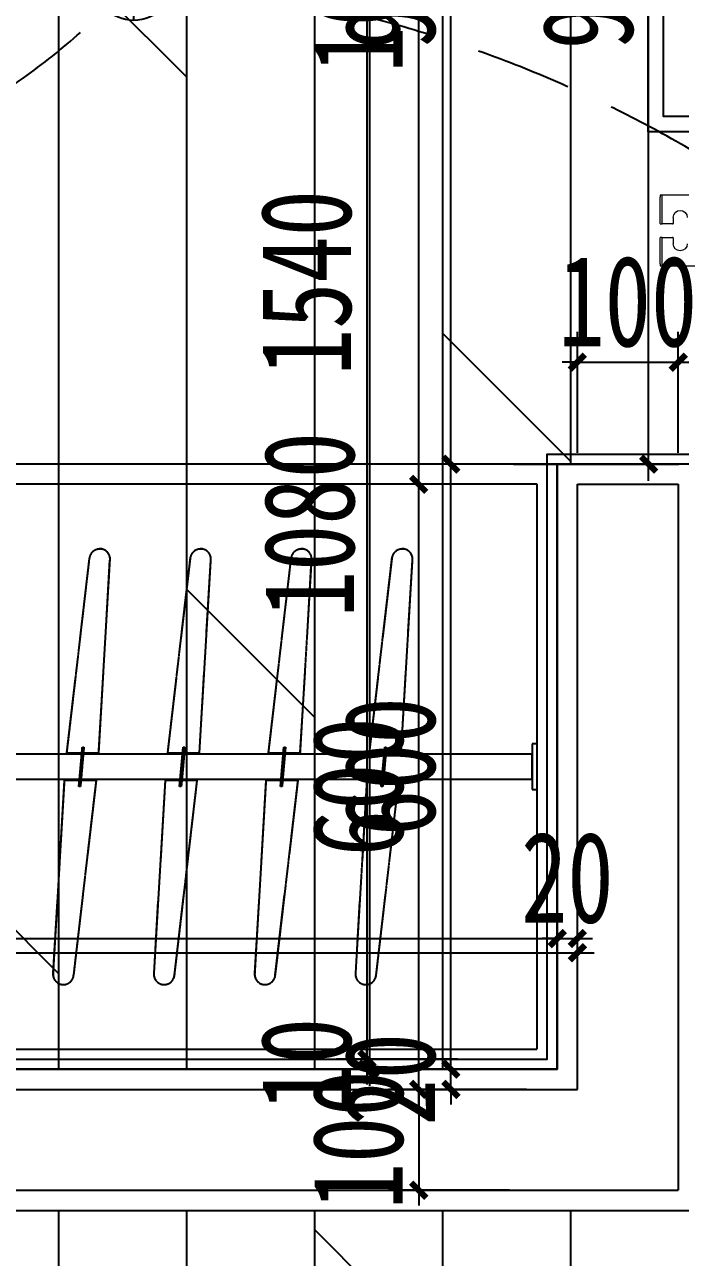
# Model space of a CAD drawing. Header units: millimetres. Extents: x -297 to 39764, y -29258 to 20315.
# Drawn here: x 8729 to 9380, y 6196 to 7418 of the extents above; entities that cross this region are included whole.
import ezdxf

# ---------------------------------------------------------------- set-up
doc = ezdxf.new("R2010")
doc.units = ezdxf.units.MM
for name, pattern in [('_DASH', [0.6, 0.4, -0.2]), ('DASH', [0.35, 0.25, -0.1]), ('HIDDEN', [9.525, 6.35, -3.175])]:
    doc.linetypes.add(name, pattern=pattern)
doc.layers.get('Defpoints').update_dxf_attribs({"color": 250})
for name, color, linetype in [('.-P平面尺寸', 30, 'DASH'), ('.P-墙体尺寸标注', 252, 'Continuous'), ('.P-家具虚线层', 250, 'Continuous'), ('.p-灯具连线', 6, 'Continuous'), ('.P-装饰轮廓', 180, 'Continuous'), ('.PC-天花尺寸标注', 252, 'Continuous'), ('.PC-天花灯具', 203, 'Continuous'), ('.PC-天花造型', 163, 'Continuous'), ('.PC-灯具尺寸标注', 252, 'Continuous'), ('.PF-地面轮廓细线', 75, 'Continuous'), ('.PF-活动家具', 141, 'Continuous'), ('.P完成面尺寸', 180, 'Continuous'), ('.ZT-空调.检修口', 52, 'Continuous'), ('A-Wall', 2, 'Continuous'), ('Y-移动家具', 141, 'Continuous')]:
    doc.layers.add(name, color=color, linetype=linetype)
doc.layers.add('ACS_DLJ_SNJ', color=9, linetype='Continuous', lineweight=0)
doc.styles.add('文字样式', font='', dxfattribs={"width": 0.75})
doc.styles.get('文字样式').set_extended_font_data('SimSun')
doc.dimstyles.new('西安1-40（内部尺寸）', dxfattribs={"dimscale": 30, "dimtxt": 3, "dimasz": 0.5, "dimexe": 1, "dimexo": 1, "dimgap": 0.5, "dimtad": 1, "dimdec": 0, "dimrnd": 5, "dimtxsty": '文字样式', "dimblk": 'ARCHTICK', "dimcen": 1, "dimdle": 0.55, "dimclrd": 252, "dimclre": 252, "dimclrt": 30, "dimadec": 0, "dimazin": 0, "dimtfac": 1, "dimtdec": 0, "dimtix": 1, "dimtmove": 2, "dimatfit": 3, "dimfxl": 5, "dimfxlon": 1, "dimarcsym": 0})

# ---------------------------------------------------------------- blocks, each defined once
blk = doc.blocks.new('yj')
at = {"layer": 'Y-移动家具', "color": 250, "linetype": 'DASH', "ltscale": 0.5}
for p, q in [((-7.1, 220.3), (-29.5, 27.5)), ((2.3, 27.5), (13.6, 218.5)), ((-29.5, 27.5), (-14.4, 27.5)), ((-17.3, -5.7), (-13.9, 33.2)), ((-12.4, 33.1), (-15.3, 0)), ((-15.3, 0), (-12.9, 27.5)), ((-13.9, 33.2), (-12.4, 33.1)), ((-12.9, 27.5), (2.3, 27.5)), ((-31.8, 0), (-43, -191.1)), ((-16.8, 0), (-31.8, 0)), ((-22.4, -192.9), (0, 0)), ((-15.3, 0), (-15.8, -5.9)), ((0, 0), (-15.3, 0)), ((-15.8, -5.9), (-17.3, -5.7))]:
    blk.add_line(p, q, dxfattribs=at)
for centre, radius, start, end in [((3.5, 219), 10.6, 86.6346, 173.3654), ((3.6, 219.6), 10.1, 353.3654, 86.6346), ((-32.7, -192), 10.3, 175, 355)]:
    blk.add_arc(centre, radius, start, end, dxfattribs=at)
blk = doc.blocks.new('*U50')
at = {"layer": 'Y-移动家具', "color": 250, "linetype": 'DASH', "ltscale": 0.5}
for p, q in [((2540, -277.5), (2535, -277.5)), ((2535, -277.5), (2535, -312.5)), ((2540, -322.5), (2540, -277.5)), ((2535, -287.5), (25, -287.5)), ((2535, -312.5), (2535, -287.5)), ((25, -312.5), (2535, -312.5)), ((2535, -312.5), (2535, -322.5)), ((2535, -322.5), (2540, -322.5))]:
    blk.add_line(p, q, dxfattribs=at)
at = {"layer": 'Y-移动家具', "linetype": 'DASH', "ltscale": 0.5}
blk.add_lwpolyline([(0, 0), (0, -600), (2560, -600), (2560, 0)], close=True, dxfattribs=at)
at = {"layer": 'Y-移动家具', "color": 250, "linetype": 'DASH', "ltscale": 0.5}
blk.add_lwpolyline([(20, -580), (2540, -580), (2540, -20), (20, -20)], close=True, dxfattribs=at)
for p in [(2102.9, -313.8), (2202.9, -313.8), (2302.9, -313.8), (2402.9, -313.8)]:
    blk.add_blockref('yj', p)
blk = doc.blocks.new('_ArchTick')
at = {"color": 0, "linetype": 'ByBlock', "const_width": 0.4}
blk.add_lwpolyline([(-0.5, -0.5), (0.5, 0.5)], dxfattribs=at)
blk = doc.blocks.new('*D131')
at = {"layer": '.-P平面尺寸', "color": 252, "linetype": 'ByBlock', "lineweight": -2, "transparency": 16777216}
for p, q in [((9348.2, 6966), (9348.2, 7959)), ((9214, 7942.5), (9378.2, 7942.5)), ((9214, 6982.5), (9378.2, 6982.5))]:
    blk.add_line(p, q, dxfattribs=at)
at = {"layer": 'Defpoints', "color": 0, "linetype": 'ByBlock', "transparency": 16777216}
for p in [(9184, 7942.5), (9348.2, 7942.5), (9184, 6982.5)]:
    blk.add_point(p, dxfattribs=at)
at = {"layer": '.-P平面尺寸', "color": 252, "linetype": 'ByBlock', "lineweight": -2, "transparency": 16777216, "xscale": 15, "yscale": 15, "zscale": 15}
for p, rotation in [((9348.2, 7942.5), 90), ((9348.2, 6982.5), 270)]:
    blk.add_blockref('_ArchTick', p, dxfattribs=dict(at, rotation=rotation))
at = {"layer": '.-P平面尺寸', "color": 30, "linetype": 'ByBlock', "transparency": 16777216, "insert": (9288.2, 7462.5), "char_height": 90, "attachment_point": 5, "rotation": 90, "style": '文字样式'}
blk.add_mtext('960', dxfattribs=at)
blk = doc.blocks.new('hyjyjjjjjjj')
at = {"layer": '.P-家具虚线层', "color": 250, "linetype": '_DASH', "ltscale": 200}
for p, q in [((29257.5, 6982.5, 0), (26697.5, 6982.5, 0)), ((29257.5, 6382.5, 0), (29257.5, 6982.5, 0)), ((29237.5, 6962.5, 0), (26717.5, 6962.5, 0)), ((29237.5, 6402.5, 0), (29237.5, 6962.5, 0)), ((28793.3, 6889, 0), (28770.9, 6696.3, 0)), ((28802.7, 6696.3, 0), (28813.9, 6887.2, 0)), ((28893.3, 6889, 0), (28870.9, 6696.3, 0)), ((28902.7, 6696.3, 0), (28913.9, 6887.2, 0)), ((28993.3, 6889, 0), (28970.9, 6696.3, 0)), ((29002.7, 6696.3, 0), (29013.9, 6887.2, 0)), ((29093.3, 6889, 0), (29070.9, 6696.3, 0)), ((29102.7, 6696.3, 0), (29113.9, 6887.2, 0)), ((28783, 6663, 0), (28786.5, 6702, 0)), ((28788, 6701.9, 0), (28785.1, 6668.8, 0)), ((28786.5, 6702, 0), (28788, 6701.9, 0)), ((28883, 6663, 0), (28886.5, 6702, 0)), ((28888, 6701.9, 0), (28885.1, 6668.8, 0)), ((28886.5, 6702, 0), (28888, 6701.9, 0)), ((28983, 6663, 0), (28986.5, 6702, 0)), ((28988, 6701.9, 0), (28985.1, 6668.8, 0)), ((28986.5, 6702, 0), (28988, 6701.9, 0)), ((29083, 6663, 0), (29086.5, 6702, 0)), ((29088, 6701.9, 0), (29085.1, 6668.8, 0)), ((29086.5, 6702, 0), (29088, 6701.9, 0)), ((29237.5, 6705, 0), (29232.5, 6705, 0)), ((29232.5, 6705, 0), (29232.5, 6670, 0)), ((29237.5, 6660, 0), (29237.5, 6705, 0)), ((29232.5, 6695, 0), (26722.5, 6695, 0)), ((28770.9, 6696.3, 0), (28785.9, 6696.3, 0)), ((28785.1, 6668.8, 0), (28787.5, 6696.3, 0)), ((28787.5, 6696.3, 0), (28802.7, 6696.3, 0)), ((28870.9, 6696.3, 0), (28885.9, 6696.3, 0)), ((28885.1, 6668.8, 0), (28887.5, 6696.3, 0)), ((28887.5, 6696.3, 0), (28902.7, 6696.3, 0)), ((28970.9, 6696.3, 0), (28985.9, 6696.3, 0)), ((28985.1, 6668.8, 0), (28987.5, 6696.3, 0)), ((28987.5, 6696.3, 0), (29002.7, 6696.3, 0)), ((29070.9, 6696.3, 0), (29085.9, 6696.3, 0)), ((29085.1, 6668.8, 0), (29087.5, 6696.3, 0)), ((29087.5, 6696.3, 0), (29102.7, 6696.3, 0)), ((29232.5, 6670, 0), (29232.5, 6695, 0)), ((26722.5, 6670, 0), (29232.5, 6670, 0)), ((28768.6, 6668.8, 0), (28757.3, 6477.6, 0)), ((28783.5, 6668.8, 0), (28768.6, 6668.8, 0)), ((28777.9, 6475.8, 0), (28800.4, 6668.8, 0)), ((28784.6, 6662.9, 0), (28783, 6663, 0)), ((28785.1, 6668.8, 0), (28784.6, 6662.9, 0)), ((28800.4, 6668.8, 0), (28785.1, 6668.8, 0)), ((28868.6, 6668.8, 0), (28857.3, 6477.6, 0)), ((28883.5, 6668.8, 0), (28868.6, 6668.8, 0)), ((28877.9, 6475.8, 0), (28900.4, 6668.8, 0)), ((28884.6, 6662.9, 0), (28883, 6663, 0)), ((28885.1, 6668.8, 0), (28884.6, 6662.9, 0)), ((28900.4, 6668.8, 0), (28885.1, 6668.8, 0)), ((28968.6, 6668.8, 0), (28957.3, 6477.6, 0)), ((28983.5, 6668.8, 0), (28968.6, 6668.8, 0)), ((28977.9, 6475.8, 0), (29000.4, 6668.8, 0)), ((28984.6, 6662.9, 0), (28983, 6663, 0)), ((28985.1, 6668.8, 0), (28984.6, 6662.9, 0)), ((29000.4, 6668.8, 0), (28985.1, 6668.8, 0)), ((29068.6, 6668.8, 0), (29057.3, 6477.6, 0)), ((29083.5, 6668.8, 0), (29068.6, 6668.8, 0)), ((29077.9, 6475.8, 0), (29100.4, 6668.8, 0)), ((29084.6, 6662.9, 0), (29083, 6663, 0)), ((29085.1, 6668.8, 0), (29084.6, 6662.9, 0)), ((29100.4, 6668.8, 0), (29085.1, 6668.8, 0)), ((29232.5, 6670, 0), (29232.5, 6660, 0)), ((29232.5, 6660, 0), (29237.5, 6660, 0)), ((26717.5, 6402.5, 0), (29237.5, 6402.5, 0)), ((26697.5, 6382.5, 0), (29257.5, 6382.5, 0))]:
    blk.add_line(p, q, dxfattribs=at)
for centre, radius, start, end in [((28803.9, 6887.8, 0), 10.6, 86.6346, 173.3654), ((28803.9, 6888.4, 0), 10.1, 353.3654, 86.6346), ((28903.9, 6887.8, 0), 10.6, 86.6346, 173.3654), ((28903.9, 6888.4, 0), 10.1, 353.3654, 86.6346), ((29003.9, 6887.8, 0), 10.6, 86.6346, 173.3654), ((29003.9, 6888.4, 0), 10.1, 353.3654, 86.6346), ((29103.9, 6887.8, 0), 10.6, 86.6346, 173.3654), ((29103.9, 6888.4, 0), 10.1, 353.3654, 86.6346), ((28767.6, 6476.7, 0), 10.3, 175, 355), ((28867.6, 6476.7, 0), 10.3, 175, 355), ((28967.6, 6476.7, 0), 10.3, 175, 355), ((29067.6, 6476.7, 0), 10.3, 175, 355)]:
    blk.add_arc(centre, radius, start, end, dxfattribs=at)
blk = doc.blocks.new('防眩光射灯')
h = blk.add_hatch(color=256)
h.dxf.hatch_style = 1
h.paths.add_polyline_path([(29.6, 0, 0.414214), (0, 29.6), (0, 0)])
h.paths.add_polyline_path([(0, 0), (-29.6, 0, 0.414214), (0, -29.6)])
for p, q in [((0, 40), (0, -60)), ((-60, 0), (60, 0))]:
    blk.add_line(p, q)
blk.add_lwpolyline([(0, 112, 0, 50, 0), (0, 87.2, 0, 0, 0), (0, 40, 0, 0, 0)], format="xyseb")
blk.add_circle((0, 0), 40)
at = {"color": 250}
blk.add_circle((0, 0), 29.6, dxfattribs=at)
blk = doc.blocks.new('*D396')
at = {"layer": '.P-墙体尺寸标注', "color": 252, "linetype": 'ByBlock', "lineweight": -2, "transparency": 16777216}
for p, q in [((6677.5, 6138), (6677.5, 6018)), ((9377.5, 6138), (9377.5, 6018)), ((6661, 6048), (9394, 6048))]:
    blk.add_line(p, q, dxfattribs=at)
at = {"layer": 'Defpoints', "color": 0, "linetype": 'ByBlock', "transparency": 16777216}
for p in [(6677.5, 6262.5, 0), (9377.5, 6262.5, 0), (9377.5, 6048)]:
    blk.add_point(p, dxfattribs=at)
at = {"layer": '.P-墙体尺寸标注', "color": 252, "linetype": 'ByBlock', "lineweight": -2, "transparency": 16777216, "xscale": 15, "yscale": 15, "zscale": 15, "rotation": 180}
blk.add_blockref('_ArchTick', (6677.5, 6048), dxfattribs=at)
at = {"layer": '.P-墙体尺寸标注', "color": 252, "linetype": 'ByBlock', "lineweight": -2, "transparency": 16777216, "xscale": 15, "yscale": 15, "zscale": 15}
blk.add_blockref('_ArchTick', (9377.5, 6048), dxfattribs=at)
at = {"layer": '.P-墙体尺寸标注', "color": 30, "linetype": 'ByBlock', "transparency": 16777216, "insert": (8027.5, 6108), "char_height": 90, "attachment_point": 5, "style": '文字样式'}
blk.add_mtext('2700', dxfattribs=at)
blk = doc.blocks.new('*D403')
at = {"layer": '.P-墙体尺寸标注', "color": 252, "linetype": 'ByBlock', "lineweight": -2, "transparency": 16777216}
for p, q in [((6677.5, 6408), (6677.5, 6528)), ((9277.5, 6408), (9277.5, 6528)), ((6661, 6498), (9294, 6498))]:
    blk.add_line(p, q, dxfattribs=at)
at = {"layer": 'Defpoints', "color": 0, "linetype": 'ByBlock', "transparency": 16777216}
for p in [(9277.5, 6498), (6677.5, 6362.5, 0), (9277.5, 6362.5, 0)]:
    blk.add_point(p, dxfattribs=at)
at = {"layer": '.P-墙体尺寸标注', "color": 252, "linetype": 'ByBlock', "lineweight": -2, "transparency": 16777216, "xscale": 15, "yscale": 15, "zscale": 15, "rotation": 180}
blk.add_blockref('_ArchTick', (6677.5, 6498), dxfattribs=at)
at = {"layer": '.P-墙体尺寸标注', "color": 252, "linetype": 'ByBlock', "lineweight": -2, "transparency": 16777216, "xscale": 15, "yscale": 15, "zscale": 15}
blk.add_blockref('_ArchTick', (9277.5, 6498), dxfattribs=at)
at = {"layer": '.P-墙体尺寸标注', "color": 30, "linetype": 'ByBlock', "transparency": 16777216, "insert": (7977.5, 6558), "char_height": 90, "attachment_point": 5, "style": '文字样式'}
blk.add_mtext('2600', dxfattribs=at)
blk = doc.blocks.new('*D404')
at = {"layer": '.P-墙体尺寸标注', "color": 252, "linetype": 'ByBlock', "lineweight": -2, "transparency": 16777216}
for p, q in [((9120.1, 6346), (9120.1, 6979)), ((9210.1, 6962.5), (9090.1, 6962.5)), ((9210.1, 6362.5), (9090.1, 6362.5))]:
    blk.add_line(p, q, dxfattribs=at)
at = {"layer": 'Defpoints', "color": 0, "linetype": 'ByBlock', "transparency": 16777216}
for p in [(9120.1, 6962.5), (9277.5, 6962.5, 0), (9277.5, 6362.5, 0)]:
    blk.add_point(p, dxfattribs=at)
at = {"layer": '.P-墙体尺寸标注', "color": 252, "linetype": 'ByBlock', "lineweight": -2, "transparency": 16777216, "xscale": 15, "yscale": 15, "zscale": 15}
for p, rotation in [((9120.1, 6962.5), 90), ((9120.1, 6362.5), 270)]:
    blk.add_blockref('_ArchTick', p, dxfattribs=dict(at, rotation=rotation))
at = {"layer": '.P-墙体尺寸标注', "color": 30, "linetype": 'ByBlock', "transparency": 16777216, "insert": (9060.1, 6662.5), "char_height": 90, "attachment_point": 5, "rotation": 90, "style": '文字样式'}
blk.add_mtext('600', dxfattribs=at)
blk = doc.blocks.new('*D405')
at = {"layer": '.P-墙体尺寸标注', "color": 252, "linetype": 'ByBlock', "lineweight": -2, "transparency": 16777216}
for p, q in [((9120.1, 6946), (9120.1, 7979)), ((9210.1, 7962.5), (9090.1, 7962.5)), ((9210.1, 6962.5), (9090.1, 6962.5))]:
    blk.add_line(p, q, dxfattribs=at)
at = {"layer": 'Defpoints', "color": 0, "linetype": 'ByBlock', "transparency": 16777216}
for p in [(9120.1, 7962.5), (9377.5, 7962.5, 0), (9277.5, 6962.5, 0)]:
    blk.add_point(p, dxfattribs=at)
at = {"layer": '.P-墙体尺寸标注', "color": 252, "linetype": 'ByBlock', "lineweight": -2, "transparency": 16777216, "xscale": 15, "yscale": 15, "zscale": 15}
for p, rotation in [((9120.1, 7962.5), 90), ((9120.1, 6962.5), 270)]:
    blk.add_blockref('_ArchTick', p, dxfattribs=dict(at, rotation=rotation))
at = {"layer": '.P-墙体尺寸标注', "color": 30, "linetype": 'ByBlock', "transparency": 16777216, "insert": (9060.1, 7462.5), "char_height": 90, "attachment_point": 5, "rotation": 90, "style": '文字样式'}
blk.add_mtext('1000', dxfattribs=at)
blk = doc.blocks.new('*D502')
at = {"layer": '.PC-灯具尺寸标注', "color": 252, "linetype": 'ByBlock', "lineweight": -2, "transparency": 16777216}
for p, q in [((9071.8, 6366), (9071.8, 7479)), ((9161.8, 7462.5), (9041.8, 7462.5)), ((9161.8, 6382.5), (9041.8, 6382.5))]:
    blk.add_line(p, q, dxfattribs=at)
at = {"layer": 'Defpoints', "color": 0, "linetype": 'ByBlock', "transparency": 16777216}
for p in [(9071.8, 7462.5), (9257.5, 7462.5, 0), (9257.5, 6382.5, 0)]:
    blk.add_point(p, dxfattribs=at)
at = {"layer": '.PC-灯具尺寸标注', "color": 252, "linetype": 'ByBlock', "lineweight": -2, "transparency": 16777216, "xscale": 15, "yscale": 15, "zscale": 15}
for p, rotation in [((9071.8, 7462.5), 90), ((9071.8, 6382.5), 270)]:
    blk.add_blockref('_ArchTick', p, dxfattribs=dict(at, rotation=rotation))
at = {"layer": '.PC-灯具尺寸标注', "color": 30, "linetype": 'ByBlock', "transparency": 16777216, "insert": (9011.8, 6922.5), "char_height": 90, "attachment_point": 5, "rotation": 90, "style": '文字样式'}
blk.add_mtext('1080', dxfattribs=at)
blk = doc.blocks.new('*D1083')
at = {"layer": '.P-墙体尺寸标注', "color": 252, "linetype": 'ByBlock', "lineweight": -2, "transparency": 16777216}
for p, q in [((9277.5, 6993.6), (9277.5, 7113.6)), ((9377.5, 6993.6), (9377.5, 7113.6)), ((9277.5, 7083.6), (9262.5, 7083.6)), ((9277.5, 7083.6), (9377.5, 7083.6)), ((9377.5, 7083.6), (9392.5, 7083.6))]:
    blk.add_line(p, q, dxfattribs=at)
at = {"layer": 'Defpoints', "color": 0, "linetype": 'ByBlock', "transparency": 16777216}
for p in [(9377.5, 7083.6), (9277.5, 6962.5, 0), (9377.5, 6962.5, 0)]:
    blk.add_point(p, dxfattribs=at)
at = {"layer": '.P-墙体尺寸标注', "color": 252, "linetype": 'ByBlock', "lineweight": -2, "transparency": 16777216, "xscale": 15, "yscale": 15, "zscale": 15}
blk.add_blockref('_ArchTick', (9277.5, 7083.6), dxfattribs=at)
at = {"layer": '.P-墙体尺寸标注', "color": 252, "linetype": 'ByBlock', "lineweight": -2, "transparency": 16777216, "xscale": 15, "yscale": 15, "zscale": 15, "rotation": 180}
blk.add_blockref('_ArchTick', (9377.5, 7083.6), dxfattribs=at)
at = {"layer": '.P-墙体尺寸标注', "color": 30, "linetype": 'ByBlock', "transparency": 16777216, "insert": (9327.5, 7143.6), "char_height": 90, "attachment_point": 5, "style": '文字样式'}
blk.add_mtext('100', dxfattribs=at)
blk = doc.blocks.new('*D1111')
at = {"layer": '.PC-天花尺寸标注', "color": 252, "linetype": 'ByBlock', "lineweight": -2, "transparency": 16777216}
for p, q in [((9068.7, 7949), (9068.7, 6376)), ((8978.7, 7932.5), (9098.7, 7932.5)), ((9158.7, 6392.5), (9038.7, 6392.5))]:
    blk.add_line(p, q, dxfattribs=at)
at = {"layer": 'Defpoints', "color": 0, "linetype": 'ByBlock', "transparency": 16777216}
for p in [(8457.5, 7932.5, 0), (9068.7, 6392.5), (9247.5, 6392.5, 0)]:
    blk.add_point(p, dxfattribs=at)
at = {"layer": '.PC-天花尺寸标注', "color": 252, "linetype": 'ByBlock', "lineweight": -2, "transparency": 16777216, "xscale": 15, "yscale": 15, "zscale": 15}
for p, rotation in [((9068.7, 7932.5), 90), ((9068.7, 6392.5), 270)]:
    blk.add_blockref('_ArchTick', p, dxfattribs=dict(at, rotation=rotation))
at = {"layer": '.PC-天花尺寸标注', "color": 30, "linetype": 'ByBlock', "transparency": 16777216, "insert": (9008.7, 7162.5), "char_height": 90, "attachment_point": 5, "rotation": 90, "style": '文字样式'}
blk.add_mtext('1540', dxfattribs=at)
blk = doc.blocks.new('*D1112')
at = {"layer": '.PC-天花尺寸标注', "color": 252, "linetype": 'ByBlock', "lineweight": -2, "transparency": 16777216}
for p, q in [((9068.7, 6392.5), (9068.7, 6407.5)), ((9158.7, 6392.5), (9038.7, 6392.5)), ((9158.7, 6382.5), (9038.7, 6382.5)), ((9068.7, 6392.5), (9068.7, 6382.5)), ((9068.7, 6382.5), (9068.7, 6367.5))]:
    blk.add_line(p, q, dxfattribs=at)
at = {"layer": 'Defpoints', "color": 0, "linetype": 'ByBlock', "transparency": 16777216}
for p in [(9068.7, 6382.5), (9247.5, 6392.5, 0), (9257.5, 6382.5, 0)]:
    blk.add_point(p, dxfattribs=at)
at = {"layer": '.PC-天花尺寸标注', "color": 252, "linetype": 'ByBlock', "lineweight": -2, "transparency": 16777216, "xscale": 15, "yscale": 15, "zscale": 15}
for p, rotation in [((9068.7, 6392.5), 270), ((9068.7, 6382.5), 90)]:
    blk.add_blockref('_ArchTick', p, dxfattribs=dict(at, rotation=rotation))
at = {"layer": '.PC-天花尺寸标注', "color": 30, "linetype": 'ByBlock', "transparency": 16777216, "insert": (9008.7, 6387.5), "char_height": 90, "attachment_point": 5, "rotation": 90, "style": '文字样式'}
blk.add_mtext('10', dxfattribs=at)
blk = doc.blocks.new('海龙工具_201804262317237')
at = {"layer": '.ZT-空调.检修口'}
blk.add_lwpolyline([(1050, 15), (50, 15), (50, 315), (1050, 315)], close=True, dxfattribs=at)
at = {"layer": '.ZT-空调.检修口', "color": 251}
blk.add_lwpolyline([(1035, 30), (65, 30), (65, 300), (1035, 300)], close=True, dxfattribs=at)
blk = doc.blocks.new('*D1137')
at = {"layer": '.P-墙体尺寸标注', "color": 252, "linetype": 'ByBlock', "lineweight": -2, "transparency": 16777216}
for p, q in [((9120.1, 6362.5), (9120.1, 6377.5)), ((9210.1, 6362.5), (9090.1, 6362.5)), ((9120.1, 6362.5), (9120.1, 6262.5)), ((9210.1, 6262.5), (9090.1, 6262.5)), ((9120.1, 6262.5), (9120.1, 6247.5))]:
    blk.add_line(p, q, dxfattribs=at)
at = {"layer": 'Defpoints', "color": 0, "linetype": 'ByBlock', "transparency": 16777216}
for p in [(9277.5, 6362.5, 0), (9120.1, 6262.5), (9277.5, 6262.5, 0)]:
    blk.add_point(p, dxfattribs=at)
at = {"layer": '.P-墙体尺寸标注', "color": 252, "linetype": 'ByBlock', "lineweight": -2, "transparency": 16777216, "xscale": 15, "yscale": 15, "zscale": 15}
for p, rotation in [((9120.1, 6362.5), 270), ((9120.1, 6262.5), 90)]:
    blk.add_blockref('_ArchTick', p, dxfattribs=dict(at, rotation=rotation))
at = {"layer": '.P-墙体尺寸标注', "color": 30, "linetype": 'ByBlock', "transparency": 16777216, "insert": (9060.1, 6312.5), "char_height": 90, "attachment_point": 5, "rotation": 90, "style": '文字样式'}
blk.add_mtext('100', dxfattribs=at)
blk = doc.blocks.new('*D1314')
at = {"layer": '.P完成面尺寸', "color": 252, "linetype": 'ByBlock', "lineweight": -2, "transparency": 16777216}
for p, q in [((6697.5, 6437.1), (6697.5, 6542.1)), ((9257.5, 6437.1), (9257.5, 6542.1)), ((6681, 6512.1), (9274, 6512.1))]:
    blk.add_line(p, q, dxfattribs=at)
at = {"layer": 'Defpoints', "color": 0, "linetype": 'ByBlock', "transparency": 16777216}
for p in [(9257.5, 6512.1), (6697.5, 6382.5, 0), (9257.5, 6382.5, 0)]:
    blk.add_point(p, dxfattribs=at)
at = {"layer": '.P完成面尺寸', "color": 252, "linetype": 'ByBlock', "lineweight": -2, "transparency": 16777216, "xscale": 15, "yscale": 15, "zscale": 15, "rotation": 180}
blk.add_blockref('_ArchTick', (6697.5, 6512.1), dxfattribs=at)
at = {"layer": '.P完成面尺寸', "color": 252, "linetype": 'ByBlock', "lineweight": -2, "transparency": 16777216, "xscale": 15, "yscale": 15, "zscale": 15}
blk.add_blockref('_ArchTick', (9257.5, 6512.1), dxfattribs=at)
at = {"layer": '.P完成面尺寸', "color": 30, "linetype": 'ByBlock', "transparency": 16777216, "insert": (7977.5, 6572.1), "char_height": 90, "attachment_point": 5, "style": '文字样式'}
blk.add_mtext('2560', dxfattribs=at)
blk = doc.blocks.new('*D1315')
at = {"layer": '.P完成面尺寸', "color": 252, "linetype": 'ByBlock', "lineweight": -2, "transparency": 16777216}
for p, q in [((9257.5, 6437.1), (9257.5, 6542.1)), ((9277.5, 6437.1), (9277.5, 6542.1)), ((9257.5, 6512.1), (9242.5, 6512.1)), ((9257.5, 6512.1), (9277.5, 6512.1)), ((9277.5, 6512.1), (9292.5, 6512.1))]:
    blk.add_line(p, q, dxfattribs=at)
at = {"layer": 'Defpoints', "color": 0, "linetype": 'ByBlock', "transparency": 16777216}
for p in [(9277.5, 6512.1), (9257.5, 6382.5, 0), (9277.5, 6362.5, 0)]:
    blk.add_point(p, dxfattribs=at)
at = {"layer": '.P完成面尺寸', "color": 252, "linetype": 'ByBlock', "lineweight": -2, "transparency": 16777216, "xscale": 15, "yscale": 15, "zscale": 15}
blk.add_blockref('_ArchTick', (9257.5, 6512.1), dxfattribs=at)
at = {"layer": '.P完成面尺寸', "color": 252, "linetype": 'ByBlock', "lineweight": -2, "transparency": 16777216, "xscale": 15, "yscale": 15, "zscale": 15, "rotation": 180}
blk.add_blockref('_ArchTick', (9277.5, 6512.1), dxfattribs=at)
at = {"layer": '.P完成面尺寸', "color": 30, "linetype": 'ByBlock', "transparency": 16777216, "insert": (9267.5, 6572.1), "char_height": 90, "attachment_point": 5, "style": '文字样式'}
blk.add_mtext('20', dxfattribs=at)
blk = doc.blocks.new('*D1316')
at = {"layer": '.P完成面尺寸', "color": 252, "linetype": 'ByBlock', "lineweight": -2, "transparency": 16777216}
for p, q in [((9152, 6382.5), (9152, 6397.5)), ((9227, 6382.5), (9122, 6382.5)), ((9152, 6362.5), (9152, 6382.5)), ((9227, 6362.5), (9122, 6362.5)), ((9152, 6362.5), (9152, 6347.5))]:
    blk.add_line(p, q, dxfattribs=at)
at = {"layer": 'Defpoints', "color": 0, "linetype": 'ByBlock', "transparency": 16777216}
for p in [(9152, 6382.5), (9257.5, 6382.5, 0), (9277.5, 6362.5, 0)]:
    blk.add_point(p, dxfattribs=at)
at = {"layer": '.P完成面尺寸', "color": 252, "linetype": 'ByBlock', "lineweight": -2, "transparency": 16777216, "xscale": 15, "yscale": 15, "zscale": 15}
for p, rotation in [((9152, 6382.5), 270), ((9152, 6362.5), 90)]:
    blk.add_blockref('_ArchTick', p, dxfattribs=dict(at, rotation=rotation))
at = {"layer": '.P完成面尺寸', "color": 30, "linetype": 'ByBlock', "transparency": 16777216, "insert": (9092, 6372.5), "char_height": 90, "attachment_point": 5, "rotation": 90, "style": '文字样式'}
blk.add_mtext('20', dxfattribs=at)
blk = doc.blocks.new('*D1317')
at = {"layer": '.P完成面尺寸', "color": 252, "linetype": 'ByBlock', "lineweight": -2, "transparency": 16777216}
for p, q in [((9152, 6366), (9152, 6999)), ((9227, 6982.5), (9122, 6982.5)), ((9227, 6382.5), (9122, 6382.5))]:
    blk.add_line(p, q, dxfattribs=at)
at = {"layer": 'Defpoints', "color": 0, "linetype": 'ByBlock', "transparency": 16777216}
for p in [(9152, 6982.5), (9257.5, 6982.5, 0), (9257.5, 6382.5, 0)]:
    blk.add_point(p, dxfattribs=at)
at = {"layer": '.P完成面尺寸', "color": 252, "linetype": 'ByBlock', "lineweight": -2, "transparency": 16777216, "xscale": 15, "yscale": 15, "zscale": 15}
for p, rotation in [((9152, 6982.5), 90), ((9152, 6382.5), 270)]:
    blk.add_blockref('_ArchTick', p, dxfattribs=dict(at, rotation=rotation))
at = {"layer": '.P完成面尺寸', "color": 30, "linetype": 'ByBlock', "transparency": 16777216, "insert": (9092, 6682.5), "char_height": 90, "attachment_point": 5, "rotation": 90, "style": '文字样式'}
blk.add_mtext('600', dxfattribs=at)
blk = doc.blocks.new('*D1318')
at = {"layer": '.P完成面尺寸', "color": 252, "linetype": 'ByBlock', "lineweight": -2, "transparency": 16777216}
for p, q in [((9152, 6966), (9152, 7959)), ((9227, 7942.5), (9122, 7942.5)), ((9227, 6982.5), (9122, 6982.5))]:
    blk.add_line(p, q, dxfattribs=at)
at = {"layer": 'Defpoints', "color": 0, "linetype": 'ByBlock', "transparency": 16777216}
for p in [(9152, 7942.5), (9397.5, 7942.5, 0), (9257.5, 6982.5, 0)]:
    blk.add_point(p, dxfattribs=at)
at = {"layer": '.P完成面尺寸', "color": 252, "linetype": 'ByBlock', "lineweight": -2, "transparency": 16777216, "xscale": 15, "yscale": 15, "zscale": 15}
for p, rotation in [((9152, 7942.5), 90), ((9152, 6982.5), 270)]:
    blk.add_blockref('_ArchTick', p, dxfattribs=dict(at, rotation=rotation))
at = {"layer": '.P完成面尺寸', "color": 30, "linetype": 'ByBlock', "transparency": 16777216, "insert": (9092, 7462.5), "char_height": 90, "attachment_point": 5, "rotation": 90, "style": '文字样式'}
blk.add_mtext('960', dxfattribs=at)
blk = doc.blocks.new('*D1320')
at = {"layer": '.P完成面尺寸', "color": 252, "linetype": 'ByBlock', "lineweight": -2, "transparency": 16777216}
for p, q in [((6697.5, 6200.3), (6697.5, 6095.3)), ((9397.5, 6200.3), (9397.5, 6095.3)), ((6681, 6125.3), (9414, 6125.3))]:
    blk.add_line(p, q, dxfattribs=at)
at = {"layer": 'Defpoints', "color": 0, "linetype": 'ByBlock', "transparency": 16777216}
for p in [(6697.5, 6242.5, 0), (9397.5, 6242.5, 0), (9397.5, 6125.3)]:
    blk.add_point(p, dxfattribs=at)
at = {"layer": '.P完成面尺寸', "color": 252, "linetype": 'ByBlock', "lineweight": -2, "transparency": 16777216, "xscale": 15, "yscale": 15, "zscale": 15, "rotation": 180}
blk.add_blockref('_ArchTick', (6697.5, 6125.3), dxfattribs=at)
at = {"layer": '.P完成面尺寸', "color": 252, "linetype": 'ByBlock', "lineweight": -2, "transparency": 16777216, "xscale": 15, "yscale": 15, "zscale": 15}
blk.add_blockref('_ArchTick', (9397.5, 6125.3), dxfattribs=at)
at = {"layer": '.P完成面尺寸', "color": 30, "linetype": 'ByBlock', "transparency": 16777216, "insert": (8047.5, 6185.3), "char_height": 90, "attachment_point": 5, "style": '文字样式'}
blk.add_mtext('2700', dxfattribs=at)
blk = doc.blocks.new('A$C26AB27A8')
at = {"color": 0, "linetype": 'Continuous'}
for p, q in [((2, 104.5), (0, 104.5)), ((0, 104.5), (0, 102.5)), ((0, 76.7), (0, 102.5)), ((2, 102.5), (2, 104.5)), ((2.5, 104.5), (2, 104.5)), ((2, 76.7), (2, 102.5)), ((38.4, 104.5), (2.5, 104.5)), ((0, 76.7), (0, 76.2)), ((0, 76.2), (2, 76.2)), ((2, 76.2), (2, 76.7)), ((2.5, 76.2), (2, 76.2)), ((12.5, 76.2), (2.5, 76.2)), ((13, 82.5), (13, 76.7)), ((2, 62.7), (0, 62.7)), ((0, 62.7), (0, 62.2)), ((0, 36.5), (0, 62.2)), ((2, 62.2), (2, 62.7)), ((2, 62.7), (2.5, 62.7)), ((2, 36.5), (2, 62.2)), ((2.5, 62.7), (12.5, 62.7)), ((13, 62.2), (13, 56.5)), ((0, 36.5), (0, 34.5)), ((0, 34.5), (2, 34.5)), ((2, 34.5), (2, 36.5)), ((2, 34.5), (2.5, 34.5)), ((2.5, 34.5), (38.4, 34.5))]:
    blk.add_line(p, q, dxfattribs=at)
at = {"color": 0, "linetype": 'Continuous', "extrusion": (0, 0, -1)}
for centre, start, end in [((-20, 82.5), 0, 180), ((-20, 56.5), 180, 0)]:
    blk.add_arc(centre, 7, start, end, dxfattribs=at)
at = {"color": 0, "linetype": 'Continuous'}
for centre, start, end in [((12.5, 76.7), 270, 0), ((12.5, 62.2), 0, 90)]:
    blk.add_arc(centre, 0.5, start, end, dxfattribs=at)
blk = doc.blocks.new('海龍01290000')
at = {"layer": 'ACS_DLJ_SNJ', "color": 250}
blk.add_blockref('A$C26AB27A8', (-3972.2, -8694, 0), dxfattribs=at)

msp = doc.modelspace()

# ---------------------------------------------------------------- hatches: boundary and pattern name
at = {"layer": '.PF-地面轮廓细线', "linetype": 'ByBlock'}
h = msp.add_hatch(dxfattribs=at)
h.set_pattern_fill('DOLMIT', color=250, scale=20, angle=90, style=0)
h.paths.add_polyline_path([(10357.5, 8172.5), (10332.5, 8172.5), (10322.5, 8172.5), (10322.5, 8195.5), (10350.5, 8252.7), (10350.5, 8250.5), (10357.5, 8250.5), (10357.5, 9074.5), (10353.2, 9082.5), (10344.2, 9082.5, 0.341384), (10327.5, 9129.5), (10327.5, 9152.5), (10357.5, 9152.5), (10357.5, 9242.5), (9397.5, 9242.5), (9397.5, 7942.5), (9257.5, 7942.5), (8457.5, 7942.5), (8457.5, 7917.5), (8457.5, 7907.5), (8434.5, 7907.5), (8377.3, 7935.5), (8377.5, 7935.5), (8377.5, 7942.5), (7667.5, 7942.5), (7667.5, 7929.2, 0.341384), (7620.5, 7912.5), (7597.5, 7912.5), (7597.5, 7942.5), (6697.5, 7942.5), (6697.5, 6382.5), (9257.5, 6382.5), (9257.5, 6982.5), (9397.5, 6982.5), (9397.5, 6242.5), (6697.5, 6242.5), (6697.5, 3132.5), (7587.5, 3132.5), (7587.5, 3152.5), (9967.5, 3152.5), (10357.5, 3132.5)])

# ---------------------------------------------------------------- linework, layer by layer
at = {"layer": '.p-灯具连线', "color": 6, "linetype": 'HIDDEN', "ltscale": 15, "elevation": 0}
for points in [[(10011.9, 7799.9, -0.325679), (8527.5, 4687.5, 0.354464), (7430.1, 5729.4, -0.264728)], [(8837.5, 7462.5, -0.440117), (7797.5, 7462.5, -0.116664), (8158.3, 5462.2, -1.068455), (8149.3, 5339.8, -0.202637), (7324.8, 3680.9)], [(8837.5, 7462.5, -0.265339), (9877.5, 6777.9, 1.946522)]]:
    msp.add_lwpolyline(points, format="xyb", dxfattribs=at)
at = {"layer": '.P-装饰轮廓', "elevation": 0}
msp.add_lwpolyline([(7627.5, 3132.5), (6697.5, 3132.5), (6697.5, 6242.5), (9397.5, 6242.5), (9397.5, 6982.5), (9257.5, 6982.5), (9257.5, 6382.5), (6697.5, 6382.5), (6697.5, 7942.5), (7627.5, 7942.5)], dxfattribs=at)
at = {"layer": '.PC-天花造型', "elevation": 0}
for points in [[(9407.5, 6272.5), (10347.5, 6272.5), (10347.5, 9232.5), (9407.5, 9232.5), (9407.5, 7932.5), (6707.5, 7932.5), (6707.5, 6392.5), (9247.5, 6392.5), (9247.5, 6992.5), (9407.5, 6992.5)], [(6697.5, 6242.5), (10357.5, 6242.5), (10357.5, 3422.5), (6697.5, 3422.5)]]:
    msp.add_lwpolyline(points, close=True, dxfattribs=at)
at = {"layer": 'A-Wall', "color": 7}
for p, q in [((9277.5, 6362.5, 0), (9277.5, 6962.5, 0)), ((9277.5, 6962.5, 0), (9377.5, 6962.5, 0)), ((9377.5, 6962.5, 0), (9377.5, 6262.5, 0)), ((6677.5, 6362.5, 0), (9277.5, 6362.5, 0)), ((6677.5, 6262.5, 0), (9377.5, 6262.5, 0))]:
    msp.add_line(p, q, dxfattribs=at)

# ---------------------------------------------------------------- block references
at = {"layer": '.P-家具虚线层', "linetype": 'ByBlock'}
msp.add_blockref('hyjyjjjjjjj', (-20000, 0), dxfattribs=at)
at = {"layer": '.PC-天花灯具', "rotation": 180.0000000322464}
msp.add_blockref('防眩光射灯', (8837.5, 7462.5, 0), dxfattribs=at)
at = {"layer": '.PF-活动家具'}
msp.add_blockref('*U50', (6697.5, 6982.5, 0), dxfattribs=at)
at = {"layer": '.ZT-空调.检修口'}
msp.add_blockref('海龍01290000', (13331.7, 15838.6, 0), dxfattribs=at)
at = {"xscale": -1, "rotation": 180}
msp.add_blockref('海龙工具_201804262317237', (9297.5, 7627.5, 0), dxfattribs=at)

# ---------------------------------------------------------------- dimensions: what is measured, and where the dimension line sits
at = {"layer": '.-P平面尺寸', "linetype": 'ByBlock'}
dim = msp.add_linear_dim(base=(9348.2, 7942.5, 0), p1=(9184, 6982.5, 0), p2=(9184, 7942.5, 0), angle=90, dimstyle='西安1-40（内部尺寸）', dxfattribs=at)
dim.commit()
dim.dimension.update_dxf_attribs({"geometry": '*D131', "text_midpoint": (9288.2, 7462.5, 0)})
at = {"layer": '.P-墙体尺寸标注', "color": 1, "linetype": 'ByBlock'}
for base, p1, p2, picture, middle in [((9120.1, 7962.5), (9277.5, 6962.5, 0), (9377.5, 7962.5, 0), '*D405', (9060.1, 7462.5)), ((9120.1, 6962.5), (9277.5, 6362.5, 0), (9277.5, 6962.5, 0), '*D404', (9060.1, 6662.5)), ((9120.1, 6262.5), (9277.5, 6362.5, 0), (9277.5, 6262.5, 0), '*D1137', (9060.1, 6312.5))]:
    dim = msp.add_linear_dim(base=base, p1=p1, p2=p2, angle=90, dimstyle='西安1-40（内部尺寸）', override={"dimfxl": 3}, dxfattribs=at)
    dim.commit()
    dim.dimension.update_dxf_attribs({"geometry": picture, "text_midpoint": middle})
for base, p1, p2, picture, middle in [((9377.5, 7083.6), (9277.5, 6962.5, 0), (9377.5, 6962.5, 0), '*D1083', (9327.5, 7143.6)), ((9277.5, 6498), (6677.5, 6362.5, 0), (9277.5, 6362.5, 0), '*D403', (7977.5, 6558)), ((9377.5, 6048), (6677.5, 6262.5, 0), (9377.5, 6262.5, 0), '*D396', (8027.5, 6108))]:
    dim = msp.add_linear_dim(base=base, p1=p1, p2=p2, dimstyle='西安1-40（内部尺寸）', override={"dimfxl": 3}, dxfattribs=at)
    dim.commit()
    dim.dimension.update_dxf_attribs({"geometry": picture, "text_midpoint": middle})
at = {"layer": '.PC-天花尺寸标注', "color": 1, "linetype": 'ByBlock'}
for base, p1, p2, picture, middle in [((9068.7, 6392.5), (8457.5, 7932.5, 0), (9247.5, 6392.5, 0), '*D1111', (9008.7, 7162.5)), ((9068.7, 6382.5), (9247.5, 6392.5, 0), (9257.5, 6382.5, 0), '*D1112', (9008.7, 6387.5))]:
    dim = msp.add_linear_dim(base=base, p1=p1, p2=p2, angle=90, dimstyle='西安1-40（内部尺寸）', override={"dimfxl": 3}, dxfattribs=at)
    dim.commit()
    dim.dimension.update_dxf_attribs({"geometry": picture, "text_midpoint": middle})
at = {"layer": '.PC-灯具尺寸标注', "color": 1, "linetype": 'ByBlock'}
dim = msp.add_linear_dim(base=(9071.8, 7462.5), p1=(9257.5, 6382.5, 0), p2=(9257.5, 7462.5, 0), angle=90, dimstyle='西安1-40（内部尺寸）', override={"dimfxl": 3}, dxfattribs=at)
dim.commit()
dim.dimension.update_dxf_attribs({"geometry": '*D502', "text_midpoint": (9011.8, 6922.5)})
at = {"layer": '.P完成面尺寸', "color": 1, "linetype": 'ByBlock'}
for base, p1, p2, picture, middle in [((9152, 7942.5), (9257.5, 6982.5, 0), (9397.5, 7942.5, 0), '*D1318', (9092, 7462.5)), ((9152, 6982.5), (9257.5, 6382.5, 0), (9257.5, 6982.5, 0), '*D1317', (9092, 6682.5)), ((9152, 6382.5), (9277.5, 6362.5, 0), (9257.5, 6382.5, 0), '*D1316', (9092, 6372.5))]:
    dim = msp.add_linear_dim(base=base, p1=p1, p2=p2, angle=90, dimstyle='西安1-40（内部尺寸）', override={"dimfxl": 2.5}, dxfattribs=at)
    dim.commit()
    dim.dimension.update_dxf_attribs({"geometry": picture, "text_midpoint": middle})
for base, p1, p2, picture, middle in [((9257.5, 6512.1), (6697.5, 6382.5, 0), (9257.5, 6382.5, 0), '*D1314', (7977.5, 6572.1)), ((9277.5, 6512.1), (9257.5, 6382.5, 0), (9277.5, 6362.5, 0), '*D1315', (9267.5, 6572.1)), ((9397.5, 6125.3), (6697.5, 6242.5, 0), (9397.5, 6242.5, 0), '*D1320', (8047.5, 6185.3))]:
    dim = msp.add_linear_dim(base=base, p1=p1, p2=p2, dimstyle='西安1-40（内部尺寸）', override={"dimfxl": 2.5}, dxfattribs=at)
    dim.commit()
    dim.dimension.update_dxf_attribs({"geometry": picture, "text_midpoint": middle})

doc.saveas('drawing.dxf')
